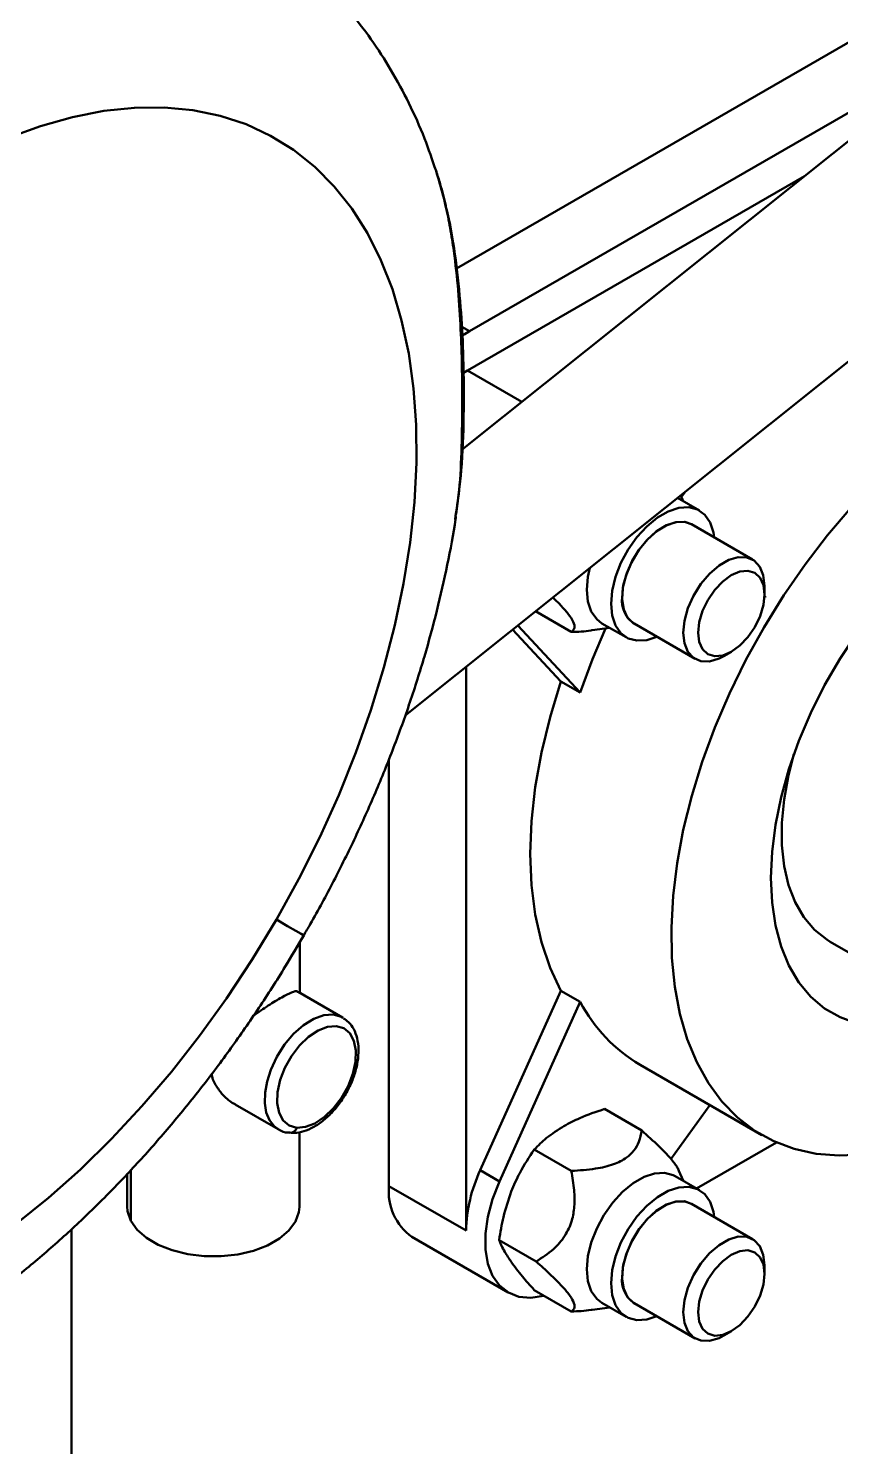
# Model space of a CAD drawing. Header units: millimetres. Extents: x 32504 to 36677, y 41990 to 42879.
# Drawn here: x 33490.56 to 33508.53, y 42714.33 to 42745.72 of the extents above; entities that cross this region are included whole.
import ezdxf

# ---------------------------------------------------------------- set-up
doc = ezdxf.new("R2010")
doc.units = ezdxf.units.MM
doc.layers.add('Net_dam', color=7, linetype='Continuous', lineweight=50)

msp = doc.modelspace()

# ---------------------------------------------------------------- linework, layer by layer
at = {"color": 7, "linetype": 'Continuous', "lineweight": 25}
msp.add_arc((33506.911, 42733.15), 0.0476, 177.68612, 208.23042, dxfattribs=at)
at = {"layer": 'Net_dam'}
for p, q in [((33511.9171, 42747.257), (33500.0322, 42740.403)), ((33511.5804, 42745.5226), (33500.1531, 42736.3933)), ((33500.3148, 42739.0116), (33511.5165, 42745.4716)), ((33498.8925, 42730.5097), (33513.9585, 42742.5459)), ((33500.2751, 42738.1461), (33507.7247, 42742.4422)), ((33500.3148, 42739.0116), (33500.1452, 42739.1096)), ((33500.1808, 42738.0888), (33500.2751, 42738.1461)), ((33500.2751, 42738.1461), (33501.4774, 42737.4513)), ((33505.0412, 42735.2528), (33504.9891, 42735.3803)), ((33505.0035, 42735.3451), (33505.085, 42735.4568)), ((33505.4034, 42735.0435), (33504.9184, 42735.3238)), ((33506.5802, 42733.9601), (33505.2284, 42734.7413)), ((33506.8431, 42733.1887), (33506.8433, 42733.3786)), ((33501.7777, 42732.8147), (33502.5693, 42732.3572)), ((33502.3395, 42731.2636), (33501.2704, 42732.4094)), ((33502.7659, 42731.0172), (33501.3829, 42732.4993)), ((33503.0296, 42732.3956), (33503.4208, 42732.4489)), ((33503.2478, 42732.5488), (33503.783, 42732.2395)), ((33503.9575, 42732.5421), (33505.3093, 42731.7609)), ((33505.9453, 42731.8238), (33506.1096, 42731.9186)), ((33500.2396, 42719.1109), (33500.2396, 42731.5859)), ((33502.3395, 42731.2636), (33502.7659, 42731.0172)), ((33498.5342, 42720.0964), (33498.5342, 42729.5467)), ((33496.5607, 42724.3741), (33496.5622, 42725.4979)), ((33508.296, 42725.5044), (33510.4728, 42724.2465)), ((33497.5085, 42723.8264), (33496.5226, 42724.3961)), ((33500.5544, 42720.4449), (33502.3395, 42724.4168)), ((33502.7659, 42724.1704), (33502.3395, 42724.4168)), ((33500.9808, 42720.1985), (33502.7659, 42724.1704)), ((33497.5247, 42723.8166), (33497.5085, 42723.8264)), ((33504.0888, 42722.7817), (33506.7814, 42721.2256)), ((33495.1335, 42721.9015), (33496.0801, 42721.3545)), ((33505.636, 42721.8876), (33504.7741, 42720.6941)), ((33503.3051, 42721.8032), (33504.1255, 42721.3291)), ((33496.0599, 42721.3668), (33496.0801, 42721.3545)), ((33496.3056, 42721.2788), (33496.3412, 42721.2783)), ((33496.5545, 42719.6363), (33496.5567, 42721.2912)), ((33507.1062, 42721.0616), (33505.3404, 42720.0433)), ((33501.7489, 42720.9057), (33502.5693, 42720.4316)), ((33492.7454, 42720.3706), (33492.7445, 42719.6413)), ((33492.8223, 42719.3297), (33492.8238, 42720.453)), ((33500.5544, 42720.4449), (33500.9808, 42720.1985)), ((33505.4034, 42720.0069), (33504.8681, 42720.3162)), ((33505.0412, 42720.2162), (33504.9513, 42720.4364)), ((33498.5342, 42720.0964), (33500.2396, 42719.1109)), ((33506.5802, 42718.9235), (33505.2284, 42719.7047)), ((33491.5148, 42700.234), (33491.5148, 42719.1431)), ((33499.0439, 42718.9698), (33501.1756, 42717.7379)), ((33500.9708, 42718.9015), (33501.7912, 42718.4274)), ((33506.8431, 42718.1521), (33506.8433, 42718.342)), ((33501.7489, 42717.7947), (33502.5693, 42717.3206)), ((33503.2478, 42717.5122), (33503.783, 42717.2029)), ((33503.9575, 42717.5055), (33505.3093, 42716.7243)), ((33503.0296, 42717.359), (33503.4208, 42717.4123)), ((33505.9453, 42716.7872), (33506.1096, 42716.882))]:
    msp.add_line(p, q, dxfattribs=at)
at = {"layer": 'Net_dam', "flags": 128}
for points in [[(33496.045, 42725.9914), (33496.5435, 42726.8954), (33497.004, 42727.8157), (33497.4242, 42728.7479), (33497.8022, 42729.6875), (33498.1362, 42730.6302), (33498.4245, 42731.5713), (33498.6658, 42732.5065), (33498.859, 42733.4311), (33499.0031, 42734.341), (33499.0974, 42735.2316), (33499.1415, 42736.0988), (33499.1352, 42736.9384), (33499.0785, 42737.7465), (33498.9717, 42738.5191), (33498.8152, 42739.2526), (33498.6099, 42739.9436), (33498.3568, 42740.5886), (33498.0569, 42741.1847), (33497.7118, 42741.7289), (33497.323, 42742.2188), (33496.8926, 42742.6519), (33496.4224, 42743.0262), (33495.9147, 42743.34), (33495.372, 42743.5917), (33494.7969, 42743.78), (33494.192, 42743.9043), (33493.5603, 42743.9637), (33492.9047, 42743.9581), (33492.2285, 42743.8875), (33491.5348, 42743.7521), (33490.8269, 42743.5528), (33490.1082, 42743.2903)], [(33500.1548, 42738.9111), (33500.1973, 42738.9394), (33500.3148, 42739.0116)], [(33505.7311, 42734.4507), (33505.7138, 42734.5626), (33505.6398, 42734.7828), (33505.52, 42734.9531), (33505.3598, 42735.0661), (33505.166, 42735.1169), (33504.9472, 42735.1031), (33504.713, 42735.0255), (33504.4735, 42734.8874), (33504.2392, 42734.6948), (33504.0204, 42734.4562), (33503.8267, 42734.182), (33503.6664, 42733.8842), (33503.5467, 42733.5757), (33503.4727, 42733.2702), (33503.4477, 42732.9809), (33503.4727, 42732.7204), (33503.5467, 42732.5002), (33503.6664, 42732.3299), (33503.8267, 42732.2169), (33504.0204, 42732.1661), (33504.2392, 42732.1799), (33504.4602, 42732.2516)], [(33508.7631, 42735.1101), (33508.2399, 42734.499), (33507.7416, 42733.8516), (33507.272, 42733.1725), (33506.8346, 42732.467), (33506.4325, 42731.7401), (33506.0688, 42730.9972), (33505.7461, 42730.244), (33505.4669, 42729.4859), (33505.2332, 42728.7285), (33505.0467, 42727.9775), (33504.9089, 42727.2384), (33504.8207, 42726.5167), (33504.7827, 42725.8177), (33504.7954, 42725.1466), (33504.8585, 42724.5084), (33504.9717, 42723.9078), (33505.134, 42723.3493), (33505.3442, 42722.8369), (33505.601, 42722.3746), (33505.9022, 42721.9656), (33506.2457, 42721.613), (33506.6289, 42721.3195), (33507.0491, 42721.0872), (33507.503, 42720.9178), (33507.9874, 42720.8127), (33508.4986, 42720.7724), (33509.0329, 42720.7975)], [(33505.2284, 42734.7413), (33505.0787, 42734.7942), (33504.8868, 42734.7911), (33504.6784, 42734.7232), (33504.4651, 42734.5944), (33504.259, 42734.4118), (33504.0718, 42734.1858), (33503.9139, 42733.9292), (33503.7943, 42733.6563), (33503.7198, 42733.3826), (33503.6945, 42733.1235)], [(33505.2496, 42734.729), (33505.2416, 42734.7341), (33505.0737, 42734.7955), (33504.8779, 42734.7898), (33504.6656, 42734.7174), (33504.449, 42734.5825), (33504.2409, 42734.3928), (33504.0532, 42734.1595), (33503.8969, 42733.8961), (33503.781, 42733.6179), (33503.7124, 42733.3411), (33503.695, 42733.0817), (33503.7297, 42732.8549), (33503.8147, 42732.6737), (33503.9449, 42732.5489), (33503.9787, 42732.5298)], [(33506.8433, 42733.3786), (33506.8171, 42733.6117), (33506.7403, 42733.8012), (33506.6173, 42733.936), (33506.4552, 42734.0083), (33506.2634, 42734.0138), (33506.0531, 42733.9524), (33505.8365, 42733.8275), (33505.6262, 42733.6463), (33505.4344, 42733.4196), (33505.2722, 42733.1603), (33505.1492, 42732.8836), (33505.0724, 42732.6055), (33505.0463, 42732.3423)], [(33503.2478, 42732.5488), (33503.1312, 42732.6392), (33503.0114, 42732.8095), (33502.9374, 42733.0297), (33502.9124, 42733.2902), (33502.9374, 42733.5795), (33502.9795, 42733.7748)], [(33506.8431, 42733.1887), (33506.8181, 42732.955), (33506.7448, 42732.7084), (33506.6282, 42732.4658), (33506.4762, 42732.2435), (33506.2992, 42732.0568), (33506.1092, 42731.9184), (33505.9193, 42731.8377), (33505.7423, 42731.8203), (33505.5903, 42731.8672), (33505.4736, 42731.9754), (33505.4003, 42732.1374), (33505.3753, 42732.3422), (33505.4003, 42732.5759), (33505.4736, 42732.8224), (33505.5903, 42733.0651), (33505.7423, 42733.2874), (33505.9193, 42733.4741), (33506.1092, 42733.6125), (33506.2992, 42733.6931), (33506.4762, 42733.7106), (33506.6282, 42733.6636), (33506.7448, 42733.5555), (33506.8181, 42733.3935), (33506.8431, 42733.1887)], [(33502.7659, 42731.0172), (33503.0367, 42731.7579), (33503.3226, 42732.4355)], [(33505.0463, 42732.3423), (33505.0724, 42732.1092), (33505.1492, 42731.9197), (33505.2722, 42731.785), (33505.4344, 42731.7127), (33505.6262, 42731.7071), (33505.8365, 42731.7686), (33505.9453, 42731.8238)], [(33508.8926, 42732.3405), (33508.516, 42731.7714), (33508.1734, 42731.1784), (33507.8684, 42730.5679), (33507.6045, 42729.9467), (33507.3846, 42729.3216), (33507.2109, 42728.6993), (33507.0855, 42728.0868), (33507.0097, 42727.4908), (33506.9844, 42726.9177), (33507.0097, 42726.3738), (33507.0855, 42725.8652), (33507.2109, 42725.3973), (33507.3846, 42724.9753), (33507.6045, 42724.6039), (33507.8684, 42724.2871), (33508.1734, 42724.0283), (33508.516, 42723.8305), (33508.8926, 42723.6957)], [(33502.3395, 42724.4168), (33502.0983, 42724.9286), (33501.9086, 42725.4926), (33501.7721, 42726.104), (33501.6897, 42726.7581), (33501.6621, 42727.4495), (33501.6897, 42728.1727), (33501.7721, 42728.9218), (33501.9086, 42729.6908), (33502.0983, 42730.4735), (33502.3395, 42731.2636)], [(33507.4954, 42729.6525), (33507.3744, 42729.1884), (33507.2759, 42728.6516), (33507.2262, 42728.1331), (33507.2262, 42727.6398), (33507.2759, 42727.1784), (33507.3744, 42726.7553), (33507.5206, 42726.3761), (33507.7124, 42726.0459), (33507.9473, 42725.7692), (33508.222, 42725.5497), (33508.296, 42725.5044)], [(33490.2887, 42719.2577), (33491.005, 42719.8371), (33491.7097, 42720.4664), (33492.3993, 42721.1426), (33493.0707, 42721.8626), (33493.7206, 42722.6228), (33494.3458, 42723.4196), (33494.9435, 42724.2493), (33495.5108, 42725.108), (33496.045, 42725.9914)], [(33496.045, 42725.9914), (33496.2888, 42725.8506), (33496.4729, 42725.7443), (33496.5934, 42725.6748), (33496.648, 42725.6433), (33496.6513, 42725.6415)], [(33497.5085, 42723.8264), (33497.4812, 42723.841), (33497.2993, 42723.8911), (33497.092, 42723.8759), (33496.8698, 42723.7963), (33496.6438, 42723.6562), (33496.4254, 42723.4627), (33496.2254, 42723.2254), (33496.054, 42722.9563), (33495.9197, 42722.6688)], [(33496.4941, 42721.3868), (33496.3258, 42721.4357), (33496.1926, 42721.5472), (33496.1024, 42721.7147), (33496.0602, 42721.9285), (33496.0687, 42722.1761), (33496.1273, 42722.4433), (33496.2326, 42722.7145), (33496.3784, 42722.9738), (33496.5564, 42723.2063), (33496.7561, 42723.3984), (33496.9659, 42723.539), (33497.1737, 42723.6199), (33497.3674, 42723.6363), (33497.5357, 42723.5874), (33497.6689, 42723.476), (33497.7591, 42723.3085), (33497.8012, 42723.0947), (33497.7928, 42722.847), (33497.7342, 42722.5798), (33497.6289, 42722.3087), (33497.4831, 42722.0493), (33497.3051, 42721.8168), (33497.1054, 42721.6247), (33496.8956, 42721.4841), (33496.6878, 42721.4033), (33496.4941, 42721.3868)], [(33495.9197, 42722.6688), (33495.838, 42722.4136), (33495.7931, 42722.1651), (33495.7866, 42721.933), (33495.8188, 42721.7262), (33495.8886, 42721.5525), (33495.9931, 42721.4188), (33496.0599, 42721.3668)], [(33503.2478, 42717.5122), (33503.1312, 42717.6026), (33503.0114, 42717.7729), (33502.9374, 42717.9931), (33502.9124, 42718.2536), (33502.9374, 42718.5429), (33503.0114, 42718.8485), (33503.1312, 42719.1569), (33503.2914, 42719.4547), (33503.4852, 42719.7289), (33503.704, 42719.9675), (33503.9382, 42720.1601), (33504.1777, 42720.2982), (33504.412, 42720.3758), (33504.6307, 42720.3896), (33504.8245, 42720.3389), (33504.8681, 42720.3162)], [(33501.9645, 42717.6701), (33501.9562, 42717.6678), (33501.6711, 42717.6232), (33501.4083, 42717.6468), (33501.1758, 42717.7378), (33500.9808, 42717.8936), (33500.829, 42718.1094), (33500.7253, 42718.3787), (33500.6726, 42718.6932), (33500.6726, 42719.0434), (33500.7253, 42719.4187), (33500.829, 42719.8077), (33500.9808, 42720.1985)], [(33505.7311, 42719.4141), (33505.7138, 42719.526), (33505.6398, 42719.7462), (33505.52, 42719.9165), (33505.3598, 42720.0295), (33505.166, 42720.0803), (33504.9472, 42720.0665), (33504.713, 42719.9889), (33504.4735, 42719.8508), (33504.2392, 42719.6582), (33504.0204, 42719.4196), (33503.8267, 42719.1454), (33503.6664, 42718.8476), (33503.5467, 42718.5391), (33503.4727, 42718.2336), (33503.4477, 42717.9443), (33503.4727, 42717.6838), (33503.5467, 42717.4636), (33503.6664, 42717.2933), (33503.8267, 42717.1803), (33504.0204, 42717.1295), (33504.2392, 42717.1433), (33504.4602, 42717.215)], [(33505.2284, 42719.7047), (33505.0787, 42719.7576), (33504.8868, 42719.7545), (33504.6784, 42719.6866), (33504.4651, 42719.5578), (33504.259, 42719.3752), (33504.0718, 42719.1492), (33503.9139, 42718.8926), (33503.7943, 42718.6197), (33503.7198, 42718.346), (33503.6945, 42718.0869)], [(33505.2496, 42719.6924), (33505.2416, 42719.6975), (33505.0737, 42719.7589), (33504.8779, 42719.7532), (33504.6656, 42719.6808), (33504.449, 42719.5459), (33504.2409, 42719.3562), (33504.0532, 42719.1229), (33503.8969, 42718.8595), (33503.781, 42718.5813), (33503.7124, 42718.3045), (33503.695, 42718.0451), (33503.7297, 42717.8183), (33503.8147, 42717.6371), (33503.9449, 42717.5123), (33503.9787, 42717.4932)], [(33492.7445, 42719.6413), (33492.7523, 42719.5412), (33492.8223, 42719.3297)], [(33492.8223, 42719.3297), (33492.9626, 42719.1301), (33493.1676, 42718.95), (33493.4297, 42718.7964), (33493.7386, 42718.6752), (33494.0825, 42718.591), (33494.4482, 42718.5471), (33494.8216, 42718.5451), (33495.1884, 42718.5851), (33495.5345, 42718.6657), (33495.8466, 42718.7836), (33496.1127, 42718.9344), (33496.3226, 42719.1123), (33496.4681, 42719.3104), (33496.5438, 42719.5211), (33496.5545, 42719.6363)], [(33506.8433, 42718.342), (33506.8171, 42718.5751), (33506.7403, 42718.7646), (33506.6173, 42718.8994), (33506.4552, 42718.9717), (33506.2634, 42718.9772), (33506.0531, 42718.9158), (33505.8365, 42718.7909), (33505.6262, 42718.6097), (33505.4344, 42718.383), (33505.2722, 42718.1237), (33505.1492, 42717.847), (33505.0724, 42717.5689), (33505.0463, 42717.3057)], [(33506.8431, 42718.1521), (33506.8181, 42717.9184), (33506.7448, 42717.6718), (33506.6282, 42717.4292), (33506.4762, 42717.2069), (33506.2992, 42717.0202), (33506.1092, 42716.8818), (33505.9193, 42716.8011), (33505.7423, 42716.7837), (33505.5903, 42716.8306), (33505.4736, 42716.9388), (33505.4003, 42717.1008), (33505.3753, 42717.3056), (33505.4003, 42717.5393), (33505.4736, 42717.7858), (33505.5903, 42718.0285), (33505.7423, 42718.2508), (33505.9193, 42718.4375), (33506.1092, 42718.5759), (33506.2992, 42718.6565), (33506.4762, 42718.674), (33506.6282, 42718.627), (33506.7448, 42718.5189), (33506.8181, 42718.3569), (33506.8431, 42718.1521)], [(33505.0463, 42717.3057), (33505.0724, 42717.0726), (33505.1492, 42716.8831), (33505.2722, 42716.7484), (33505.4344, 42716.6761), (33505.6262, 42716.6705), (33505.8365, 42716.732), (33505.9453, 42716.7872)]]:
    msp.add_lwpolyline(points, dxfattribs=at)
at = {"layer": 'Net_dam'}
for centre, radius, start, end in [((33504.3049, 42733.0494), 0.6149, 173.08243, 235.60197), ((33505.8969, 42725.8285), 3.5429, 207.90415, 239.31309), ((33496.3411, 42721.4333), 0.1599, 269.76225, 343.11077), ((33503.5666, 42719.0298), 3.328, 154.83753, 178.60455), ((33499.7648, 42719.9745), 1.2366, 174.34534, 234.33907), ((33504.3049, 42718.0128), 0.6149, 173.08243, 235.60197)]:
    msp.add_arc(centre, radius, start, end, dxfattribs=at)
for points, knots in [([(33499.5759, 42742.5609), (33499.494, 42742.8018), (33499.3193, 42743.3155), (33498.9847, 42744.0601), (33498.5904, 42744.7947), (33498.1478, 42745.4783), (33497.6619, 42746.1098), (33497.1351, 42746.6869), (33496.5716, 42747.2104), (33495.9704, 42747.6723), (33495.53, 42747.9746), (33495.2824, 42748.1058), (33495.2558, 42748.1199)], [0, 0, 0, 0, 0.10336142, 0.22045638, 0.33553805, 0.44852102, 0.55945801, 0.66851994, 0.77596688, 0.88211958, 0.98733632, 1, 1, 1, 1]), ([(33499.5758, 42742.5609), (33499.6077, 42742.4638), (33499.6916, 42742.2081), (33499.7941, 42741.785), (33499.8934, 42741.2921), (33499.9911, 42740.6641), (33500.0716, 42739.9089), (33500.1247, 42739.0587), (33500.1513, 42738.2388), (33500.1607, 42737.367), (33500.1454, 42736.4432), (33500.1073, 42735.5594), (33500.0304, 42735.0597), (33499.9976, 42734.8462)], [0, 0, 0, 0, 0.0335764, 0.0884647, 0.1451898, 0.2040262, 0.3082314, 0.4143022, 0.5165293, 0.6194682, 0.7564605, 0.8959268, 1, 1, 1, 1]), ([(33500.0224, 42734.9625), (33500.0634, 42735.2865), (33500.1547, 42736.0084), (33500.1953, 42737.1437), (33500.1907, 42738.3067), (33500.1392, 42739.4154), (33500.0356, 42740.4482), (33499.884, 42741.4905), (33499.6794, 42742.2079), (33499.577, 42742.567)], [0, 0, 0, 0, 0.1364446, 0.304069, 0.4776164, 0.6080952, 0.7394536, 0.8695809, 1, 1, 1, 1]), ([(33496.6479, 42725.6432), (33496.6964, 42725.7248), (33496.93, 42726.1182), (33497.3144, 42726.8432), (33497.7977, 42727.815), (33498.2403, 42728.8021), (33498.6439, 42729.7996), (33499.0065, 42730.8053), (33499.3262, 42731.8164), (33499.6034, 42732.8306), (33499.8296, 42733.8437), (33499.9667, 42734.5396), (33500.0139, 42734.8939), (33500.0166, 42734.9142)], [0, 0, 0, 0, 0.02792207, 0.13453774, 0.24120399, 0.34796869, 0.45488367, 0.56199995, 0.66936654, 0.77702871, 0.88502516, 0.9933838, 1, 1, 1, 1]), ([(33502.5693, 42732.3572), (33502.5997, 42732.382), (33502.654, 42732.4265), (33502.6321, 42732.5657), (33502.5145, 42732.7477), (33502.3475, 42732.939), (33502.2199, 42733.0635), (33502.161, 42733.1209)], [0, 0, 0, 0, 0.2807456, 0.5022472, 0.699747, 0.8614314, 1, 1, 1, 1]), ([(33503.0276, 42732.3966), (33503.0202, 42732.3951), (33502.8733, 42732.3672), (33502.7174, 42732.3621), (33502.5693, 42732.3572)], [0, 0, 0, 0, 0.0503512, 1, 1, 1, 1]), ([(33476.4748, 42715.6233), (33476.51, 42715.6013), (33476.756, 42715.4476), (33477.2433, 42715.2153), (33477.9333, 42714.9318), (33478.6492, 42714.7112), (33479.3852, 42714.5474), (33480.1407, 42714.4423), (33480.9139, 42714.3958), (33481.7035, 42714.4088), (33482.5079, 42714.4817), (33483.3252, 42714.6154), (33484.1534, 42714.8102), (33484.9895, 42715.0664), (33485.8303, 42715.3834), (33486.672, 42715.7604), (33487.5109, 42716.1956), (33488.343, 42716.6866), (33489.1646, 42717.2308), (33489.9725, 42717.8251), (33490.7638, 42718.4664), (33491.536, 42719.1519), (33492.2871, 42719.8785), (33493.015, 42720.6436), (33493.718, 42721.4442), (33494.3941, 42722.2777), (33495.0422, 42723.1411), (33495.659, 42724.0326), (33496.197, 42724.8665), (33496.5135, 42725.4117), (33496.6479, 42725.6432)], [0, 0, 0, 0, 0.0056304, 0.0393703, 0.0730638, 0.106823, 0.1407716, 0.1750267, 0.209695, 0.2448671, 0.2806108, 0.3169637, 0.3539274, 0.3914654, 0.4295059, 0.4679514, 0.5066921, 0.5456206, 0.5846427, 0.6236696, 0.6626498, 0.7015549, 0.7403713, 0.779096, 0.8177337, 0.8562943, 0.894791, 0.9332392, 0.9716559, 1, 1, 1, 1]), ([(33495.5365, 42723.8662), (33495.647, 42723.9434), (33495.8746, 42724.1024), (33496.1784, 42724.285), (33496.3957, 42724.3907), (33496.4978, 42724.4234), (33496.5153, 42724.3935), (33496.518, 42724.3889)], [0, 0, 0, 0, 0.224907, 0.4628905, 0.7010266, 0.953896, 1, 1, 1, 1]), ([(33496.3412, 42721.2783), (33496.3922, 42721.275), (33496.5118, 42721.2674), (33496.7099, 42721.3217), (33496.9281, 42721.4281), (33497.1439, 42721.5892), (33497.3459, 42721.795), (33497.5244, 42722.0354), (33497.6716, 42722.2995), (33497.7815, 42722.5763), (33497.8487, 42722.8549), (33497.8689, 42723.1245), (33497.8394, 42723.3668), (33497.7622, 42723.5689), (33497.6591, 42723.7217), (33497.5654, 42723.782), (33497.5254, 42723.8077)], [0, 0, 0, 0, 0.0527105, 0.1236772, 0.1980133, 0.2743408, 0.3509074, 0.4272331, 0.5034515, 0.5798258, 0.6565877, 0.7340638, 0.8124331, 0.8827494, 0.9498789, 1, 1, 1, 1]), ([(33495.1354, 42721.905), (33495.123, 42721.9107), (33495.0265, 42721.9552), (33494.8734, 42722.0896), (33494.7101, 42722.3018), (33494.6183, 42722.4769), (33494.618, 42722.575), (33494.6179, 42722.5872)], [0, 0, 0, 0, 0.0467684, 0.3625533, 0.6569141, 0.9571518, 1, 1, 1, 1]), ([(33503.3051, 42721.8032), (33503.1176, 42721.7398), (33502.7953, 42721.631), (33502.5213, 42721.485), (33502.4068, 42721.4239)], [0, 0, 0, 0, 0.5819524, 1, 1, 1, 1]), ([(33496.0583, 42721.3763), (33496.0746, 42721.3635), (33496.1421, 42721.3103), (33496.2315, 42721.2795), (33496.3021, 42721.2789), (33496.3056, 42721.2788)], [0, 0, 0, 0, 0.23251, 0.9618945, 1, 1, 1, 1]), ([(33502.4068, 42721.4239), (33502.2727, 42721.3384), (33502.0223, 42721.1787), (33501.8357, 42720.9923), (33501.7489, 42720.9057)], [0, 0, 0, 0, 0.5352511, 1, 1, 1, 1]), ([(33502.5693, 42720.4316), (33502.7504, 42720.4429), (33503.0744, 42720.4632), (33503.5012, 42720.5622), (33503.7905, 42720.7076), (33503.9706, 42720.8849), (33504.083, 42721.0911), (33504.1104, 42721.2446), (33504.1255, 42721.3291)], [0, 0, 0, 0, 0.22035663, 0.39421284, 0.54923001, 0.67613579, 0.82187714, 1, 1, 1, 1]), ([(33504.1255, 42721.3291), (33504.2567, 42721.2108), (33504.4914, 42720.9993), (33504.7653, 42720.7149), (33504.9108, 42720.5283), (33504.9379, 42720.4578), (33504.9468, 42720.4345)], [0, 0, 0, 0, 0.3521863, 0.630053, 0.8778102, 1, 1, 1, 1]), ([(33501.7489, 42720.9057), (33501.6357, 42720.7366), (33501.4412, 42720.446), (33501.299, 42720.1125), (33501.2396, 42719.9731)], [0, 0, 0, 0, 0.5819524, 1, 1, 1, 1]), ([(33501.7912, 42718.4274), (33501.9221, 42718.5102), (33502.1562, 42718.6583), (33502.4333, 42718.9701), (33502.5872, 42719.308), (33502.6455, 42719.6587), (33502.6405, 42720.0319), (33502.5945, 42720.2898), (33502.5693, 42720.4316)], [0, 0, 0, 0, 0.2203566, 0.3942128, 0.54923, 0.6761358, 0.8218771, 1, 1, 1, 1]), ([(33501.2396, 42719.9731), (33501.1761, 42719.7872), (33501.0575, 42719.44), (33500.9983, 42719.0723), (33500.9708, 42718.9015)], [0, 0, 0, 0, 0.53525105, 1, 1, 1, 1]), ([(33500.9708, 42718.9015), (33501.0063, 42718.8181), (33501.0674, 42718.6749), (33501.1888, 42718.4934), (33501.2396, 42718.4176)], [0, 0, 0, 0, 0.5819524, 1, 1, 1, 1]), ([(33502.5693, 42717.3206), (33502.5997, 42717.3454), (33502.6541, 42717.3899), (33502.6319, 42717.5291), (33502.5151, 42717.7109), (33502.3296, 42717.9211), (33502.0898, 42718.1588), (33501.8971, 42718.3321), (33501.7912, 42718.4274)], [0, 0, 0, 0, 0.2203566, 0.3942128, 0.54923, 0.6761358, 0.8218771, 1, 1, 1, 1]), ([(33501.2396, 42718.4176), (33501.3173, 42718.3131), (33501.4623, 42718.1179), (33501.658, 42717.8972), (33501.7489, 42717.7947)], [0, 0, 0, 0, 0.5352511, 1, 1, 1, 1]), ([(33503.0276, 42717.36), (33503.0202, 42717.3585), (33502.8733, 42717.3306), (33502.7174, 42717.3255), (33502.5693, 42717.3206)], [0, 0, 0, 0, 0.0503512, 1, 1, 1, 1])]:
    msp.add_open_spline(points, degree=3, knots=knots, dxfattribs=at)

doc.saveas('drawing.dxf')
